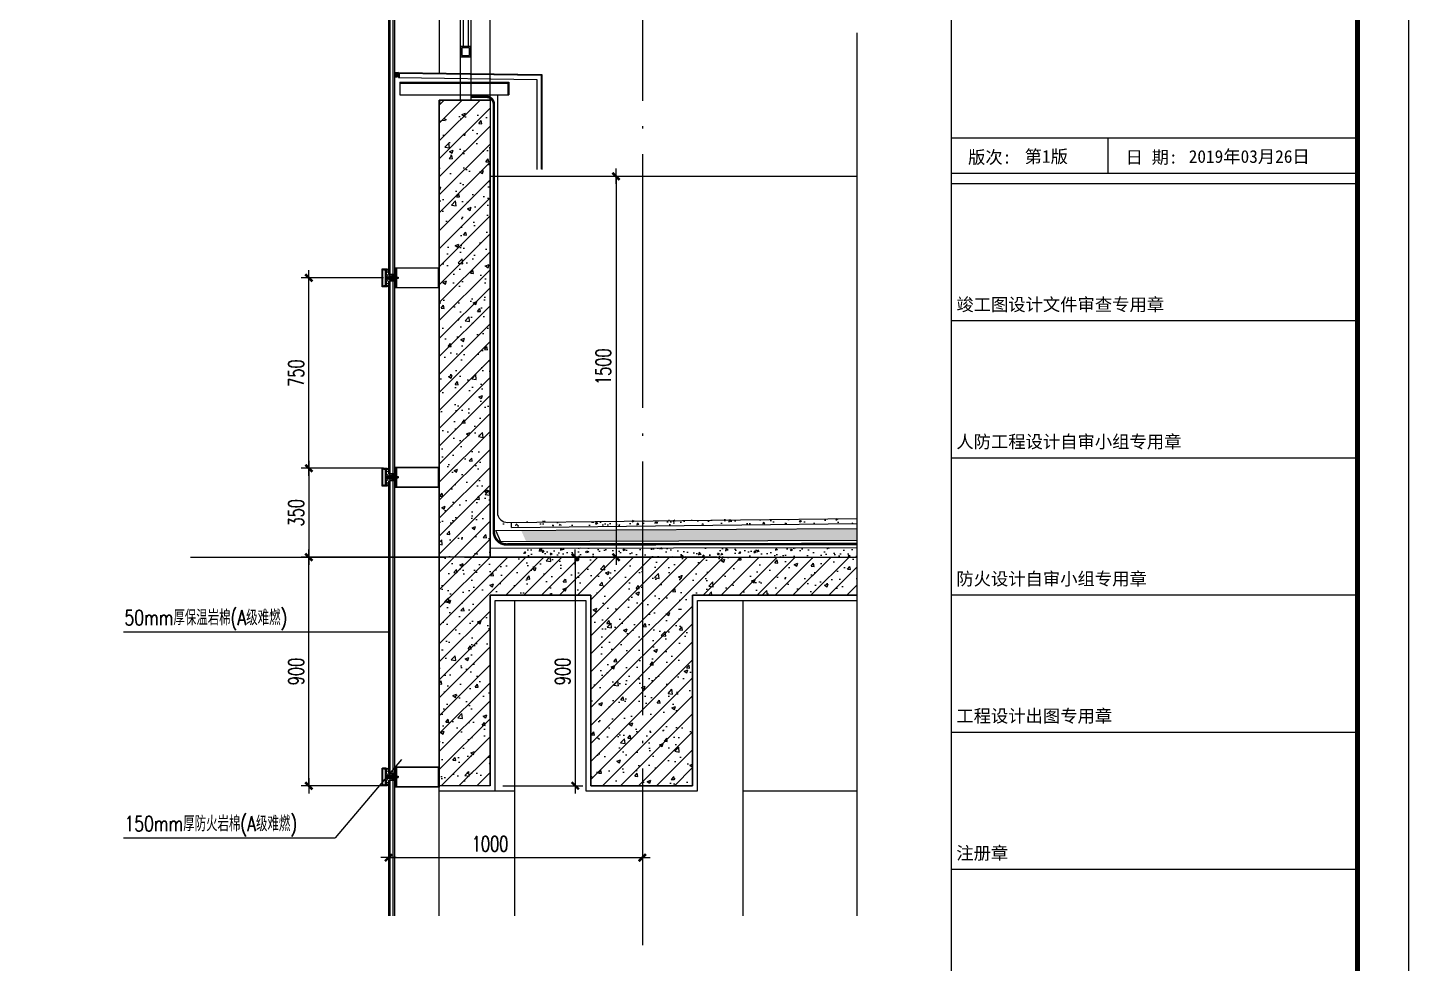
# Model space of a CAD drawing. Extents: x 1980812 to 2578970, y -669191 to 284498.
# Drawn here: x 2411747 to 2417186, y -402433 to -398749 of the extents above; entities that cross this region are included whole.
import ezdxf
from ezdxf.enums import TextEntityAlignment as Align

# ---------------------------------------------------------------- set-up
doc = ezdxf.new("R2010")
doc.units = 0
doc.header["$LTSCALE"] = 1000
doc.header["$MEASUREMENT"] = 0
for name, pattern in [('CENTER', [2, 1.25, -0.25, 0.25, -0.25]), ('DASH', [0.35, 0.25, -0.1]), ('DOTE', [2.42, 2, -0.2, 0.02, -0.2]), ('HIDDEN', [0.375, 0.25, -0.125]), ('HIDDEN2', [0.1875, 0.125, -0.0625])]:
    doc.linetypes.add(name, pattern=pattern)
for name, color, linetype in [('A-SECT-MBND-FINE', 252, 'Continuous'), ('A-SECT-MCUT', 1, 'Continuous'), ('A-SECT-MCUT-FINE', 137, 'Continuous'), ('ALUM-02', 4, 'Continuous'), ('BH', 191, 'Continuous'), ('DIM_SYMB', 3, 'Continuous'), ('dote', 1, 'DOTE'), ('FILL', 251, 'Continuous'), ('SF', 1, 'Continuous'), ('STEEL', 3, 'Continuous'), ('SXJF', 8, 'Continuous'), ('TEXT', 7, 'Continuous'), ('TK', 1, 'Continuous'), ('WALL', 4, 'Continuous'), ('WINDOW', 2, 'Continuous'), ('保温板', 20, 'Continuous'), ('可见看线', 63, 'Continuous'), ('柱墙填充', 181, 'Continuous'), ('栏杆', 143, 'Continuous'), ('详细标注', 231, 'Continuous'), ('防水卷材', 6, 'DASH'), ('面层', 31, 'Continuous')]:
    doc.layers.add(name, color=color, linetype=linetype)
doc.styles.add('DIM_FONT', font='SIMPLEX', dxfattribs={"width": 0.7, "bigfont": 'GBCBIG'})
doc.styles.add('FSJ-SHX', font='txtw.shx', dxfattribs={"width": 0.75, "bigfont": 'hztxtw.shx'})
doc.styles.add('ROMANS', font='simplex_.ttf', dxfattribs={"width": 0.8, "height": 500})
doc.styles.add('SONGTI', font='NSimSun.ttf', dxfattribs={"width": 1.1})
doc.dimstyles.new('DIMN20', dxfattribs={"dimscale": 0.2, "dimtxt": 300, "dimasz": 1, "dimexe": 150, "dimexo": 0, "dimgap": 100, "dimtad": 1, "dimdec": 0, "dimzin": 0, "dimdsep": 46, "dimtxsty": 'DIM_FONT', "dimblk1": '_DIMX', "dimblk2": '_DIMX', "dimsah": 1, "dimcen": 0.09, "dimclrd": 256, "dimclre": 256, "dimclrt": 7, "dimadec": 0, "dimazin": 0, "dimtfac": 1, "dimtdec": 0, "dimtix": 1, "dimtmove": 2, "dimatfit": 3, "dimldrblk": '_DIMX', "dimfxl": 150, "dimtolj": 1, "dimtzin": 0, "dimarcsym": 0})
pattern_1 = [(130, (5206752.23, -1100839.566), (-71.7260183, -6.2752135), [7.5, -82.5]), (185, (5206752.23, -1100839.566), (13.8751334, 75.2192134), [6, -66]), (79.5486, (5206746.254, -1100840.09), (-57.8509382, 68.9439542), [6.374019, -70.1142112]), (133.8158, (5206752.23, -1100819.57), (-106.7241049, -16.5519014), [11.25, -123.75]), (83.3644, (5206743.34, -1100820.95), (-93.4662706, 97.411787), [9.561029, -105.1713]), (188.8158, (5206752.23, -1100819.57), (-93.4661945, 97.41186), [9, -99]), (159, (5206742.23, -1100824.566), (-59.6907052, -40.2618891), [7.5, -82.5]), (214, (5206742.23, -1100824.566), (-24.3315332, 72.5150045), [6, -66]), (108.5486, (5206737.256, -1100827.92), (-84.0222629, 32.2530497), [6.374019, -70.1142112]), (142.5, (5206752.23, -1100839.566), (-1.21598553, 33.28938538), [0, -65.2, 0, -67, 0, -66.25]), (172.5, (5206752.23, -1100839.566), (-26.30695374, 39.4411712), [0, -38.2, 0, -63.7, 0, -25.25]), (212.5, (5206774.53, -1100839.566), (-53.38224362, -2.25548717), [0, -25, 0, -78, 0, -103.5]), (222.5, (5206784.53, -1100839.566), (-58.3186169, 10.0104982), [0, -32.5, 0, -51.8, 0, -73.5])]

# ---------------------------------------------------------------- blocks, each defined once
blk = doc.blocks.new('_DIMX')
blk.add_line((-150, 0), (150, 0))
at = {"const_width": 50}
blk.add_lwpolyline([(-70, -70), (70, 70)], dxfattribs=at)
blk = doc.blocks.new('*D2304')
at = {"layer": 'Defpoints', "color": 0, "transparency": 16777216}
for p in [(2413468.8, -400833.8, 0), (2413618.8, -401733.8, 0), (2413904.7, -401733.8, 0)]:
    blk.add_point(p, dxfattribs=at)
at = {"layer": '详细标注', "lineweight": -2, "transparency": 16777216}
for p, q in [((2413468.8, -400833.8, 0), (2413934.7, -400833.8, 0)), ((2413904.7, -400834, 0), (2413904.7, -401733.6, 0)), ((2413618.8, -401733.8, 0), (2413934.7, -401733.8, 0))]:
    blk.add_line(p, q, dxfattribs=at)
at = {"layer": '详细标注', "lineweight": -2, "transparency": 16777216, "xscale": 0.2, "yscale": 0.2, "zscale": 0.2}
for p, rotation in [((2413904.7, -400833.8, 0), 90), ((2413904.7, -401733.8, 0), 270)]:
    blk.add_blockref('_DIMX', p, dxfattribs=dict(at, rotation=rotation))
at = {"layer": '详细标注', "color": 7, "transparency": 16777216, "insert": (2413854.7, -401283.8, 0), "char_height": 60, "attachment_point": 5, "rotation": 90, "style": 'DIM_FONT'}
blk.add_mtext('\\A1;900', dxfattribs=at)
blk = doc.blocks.new('*D2663')
at = {"layer": 'Defpoints', "color": 0, "transparency": 16777216}
for p in [(2413568.9, -399333.8, 0), (2413568.9, -400833.8, 0), (2414065.1, -400833.8, 0)]:
    blk.add_point(p, dxfattribs=at)
at = {"layer": '详细标注', "lineweight": -2, "transparency": 16777216}
for p, q in [((2413568.9, -399333.8, 0), (2414095.1, -399333.8, 0)), ((2414065.1, -399334, 0), (2414065.1, -400833.6, 0)), ((2413568.9, -400833.8, 0), (2414095.1, -400833.8, 0))]:
    blk.add_line(p, q, dxfattribs=at)
at = {"layer": '详细标注', "lineweight": -2, "transparency": 16777216, "xscale": 0.2, "yscale": 0.2, "zscale": 0.2}
for p, rotation in [((2414065.1, -399333.8, 0), 90), ((2414065.1, -400833.8, 0), 270)]:
    blk.add_blockref('_DIMX', p, dxfattribs=dict(at, rotation=rotation))
at = {"layer": '详细标注', "color": 7, "transparency": 16777216, "insert": (2414015.1, -400083.8, 0), "char_height": 60, "attachment_point": 5, "rotation": 90, "style": 'DIM_FONT'}
blk.add_mtext('\\A1;1500', dxfattribs=at)
blk = doc.blocks.new('*D2602')
at = {"layer": 'Defpoints', "color": 0, "transparency": 16777216}
for p in [(2413168.9, -401867.8, 0), (2414168.9, -401867.8, 0), (2414168.9, -402016.8)]:
    blk.add_point(p, dxfattribs=at)
at = {"layer": '详细标注', "lineweight": -2, "transparency": 16777216}
for p, q in [((2413168.9, -401867.8), (2413168.9, -402046.8)), ((2414168.9, -401867.8), (2414168.9, -402046.8)), ((2413169.1, -402016.8), (2414168.7, -402016.8))]:
    blk.add_line(p, q, dxfattribs=at)
at = {"layer": '详细标注', "lineweight": -2, "transparency": 16777216, "xscale": 0.2, "yscale": 0.2, "zscale": 0.2, "rotation": 179.9998582215618}
blk.add_blockref('_DIMX', (2413168.9, -402016.8), dxfattribs=at)
at = {"layer": '详细标注', "lineweight": -2, "transparency": 16777216, "xscale": 0.2, "yscale": 0.2, "zscale": 0.2}
blk.add_blockref('_DIMX', (2414168.9, -402016.8), dxfattribs=at)
at = {"layer": '详细标注', "color": 7, "transparency": 16777216, "insert": (2413568.9, -401962.5), "char_height": 60, "attachment_point": 5, "rotation": 359.9999, "style": 'DIM_FONT'}
blk.add_mtext('\\A1;1000', dxfattribs=at)
blk = doc.blocks.new('M5x45_Pan')
at = {"color": 8, "linetype": 'HIDDEN'}
for p, q in [((0, 1.9), (45, 1.9)), ((44.4, -2.5), (44.4, 2.5)), ((0, -1.9), (45, -1.9))]:
    blk.add_line(p, q, dxfattribs=at)
at = {"color": 0, "linetype": 'ByBlock'}
blk.add_lwpolyline([(-1.4, -4.8), (0, -4.8), (0, 4.7), (-1.4, 4.7, 0.228537), (-2.2, 4.4, 0.349288), (-2.2, -4.4, 0.228537)], format="xyb", close=True, dxfattribs=at)
at = {"color": 8, "linetype": 'HIDDEN2'}
blk.add_lwpolyline([(-3.7, 0.7), (-1.8, 0.7), (-1.8, -0.8), (-3.7, -0.8)], dxfattribs=at)
at = {"color": 8, "linetype": 'ByBlock'}
blk.add_lwpolyline([(0, 2.5), (44.4, 2.5), (45, 1.9), (45, -1.9), (44.4, -2.5), (0, -2.5)], dxfattribs=at)
at = {"layer": 'TEXT', "color": 8, "linetype": 'CENTER'}
blk.add_line((48, 0), (-6.7, 0), dxfattribs=at)
at = {"layer": 'Defpoints', "color": 8, "style": 'ROMANS', "width": 0.8}
blk.add_text('M5x45', height=1, rotation=90, dxfattribs=at).set_placement((-1, 0), align=Align.MIDDLE)
blk = doc.blocks.new('*D2603')
at = {"layer": 'Defpoints', "color": 0, "transparency": 16777216}
for p in [(2412855.3, -400833.8), (2414463.2, -400833.8, 0), (2413148.9, -401733.8)]:
    blk.add_point(p, dxfattribs=at)
at = {"layer": '详细标注', "lineweight": -2, "transparency": 16777216}
for p, q in [((2414463.2, -400833.8), (2412825.3, -400833.8)), ((2412855.3, -401733.6), (2412855.3, -400834)), ((2413148.9, -401733.8), (2412825.3, -401733.8))]:
    blk.add_line(p, q, dxfattribs=at)
at = {"layer": '详细标注', "lineweight": -2, "transparency": 16777216, "xscale": 0.2, "yscale": 0.2, "zscale": 0.2}
for p, rotation in [((2412855.3, -400833.8), 90), ((2412855.3, -401733.8), 270)]:
    blk.add_blockref('_DIMX', p, dxfattribs=dict(at, rotation=rotation))
at = {"layer": '详细标注', "color": 7, "transparency": 16777216, "insert": (2412805.3, -401283.8), "char_height": 60, "attachment_point": 5, "rotation": 90, "style": 'DIM_FONT'}
blk.add_mtext('\\A1;900', dxfattribs=at)
blk = doc.blocks.new('*D2604')
at = {"layer": 'Defpoints', "color": 0, "transparency": 16777216}
for p in [(2412855.3, -399733.8), (2413148.9, -399733.8, 0), (2413148.9, -400483.8)]:
    blk.add_point(p, dxfattribs=at)
at = {"layer": '详细标注', "lineweight": -2, "transparency": 16777216}
for p, q in [((2413148.9, -399733.8), (2412825.3, -399733.8)), ((2412855.3, -400483.6), (2412855.3, -399734)), ((2413148.9, -400483.8), (2412825.3, -400483.8))]:
    blk.add_line(p, q, dxfattribs=at)
at = {"layer": '详细标注', "lineweight": -2, "transparency": 16777216, "xscale": 0.2, "yscale": 0.2, "zscale": 0.2}
for p, rotation in [((2412855.3, -399733.8), 90), ((2412855.3, -400483.8), 270)]:
    blk.add_blockref('_DIMX', p, dxfattribs=dict(at, rotation=rotation))
at = {"layer": '详细标注', "color": 7, "transparency": 16777216, "insert": (2412805.3, -400108.8), "char_height": 60, "attachment_point": 5, "rotation": 90, "style": 'DIM_FONT'}
blk.add_mtext('\\A1;750', dxfattribs=at)
blk = doc.blocks.new('A$C7D172E5E')
at = {"layer": 'A-SECT-MCUT'}
for points in [[(0, -40), (0, -80), (-135.6, -80), (-172, -80), (-172, -47.8), (-188.7, -47.8), (-188.7, -46.9), (-185.2, -46), (-184.7, -46.6), (-172, -46.6), (-172, -40), (-172, -33.5), (-184.7, -33.5), (-185.2, -34), (-188.7, -33.1), (-188.7, -32.3), (-172, -32.3), (-172, 0), (-135.6, 0), (0, 0)], [(-189.3, -45.3), (-185.5, -45), (-184.6, -46.1), (-185.2, -46.6), (-185.7, -46), (-189.3, -46.9), (-189.3, -47.8), (-200.5, -47.8), (-200.5, -46.3), (-190.5, -46.3), (-190.5, -33.8), (-200.5, -33.8), (-200.5, -32.3), (-189.3, -32.3), (-189.3, -33.1), (-185.7, -34), (-185.2, -33.5), (-184.6, -33.9), (-185.5, -35), (-189.3, -34.7)], [(-169, -77.5), (-3, -77.5), (-3, -40), (-3, -2.5), (-169, -2.5)]]:
    blk.add_lwpolyline(points, close=True, dxfattribs=at)
for points in [[(-205.5, -75), (-225, -75), (-225, -5), (-205.5, -5, -0.414214), (-205, -5.5), (-205, -5.8, -0.351524), (-205.4, -6.3), (-209.2, -7.1, -0.256425), (-209.7, -7), (-210.4, -6.3, 0.198912), (-210.7, -6.2), (-216.5, -6.2, 0.414214), (-217, -6.7), (-217, -9.7, -0.414214), (-217.5, -10.2), (-218, -10.2, -0.414214), (-218.5, -9.7), (-218.5, -6.7, 0.414214), (-219, -6.2), (-223, -6.2, 0.414214), (-223.5, -6.7), (-223.5, -73.3, 0.414214), (-223, -73.8), (-219, -73.8, 0.414214), (-218.5, -73.3), (-218.5, -70.3, -0.414214), (-218, -69.8), (-217.5, -69.8, -0.414214), (-217, -70.3), (-217, -73.3, 0.414214), (-216.5, -73.8), (-210.7, -73.8, 0.198912), (-210.4, -73.7), (-209.7, -73, -0.256425), (-209.2, -72.9), (-205.4, -73.7, -0.351524), (-205, -74.2), (-205, -74.5, -0.414214)], [(-205, -29, -0.414214), (-205.5, -29.5), (-206.5, -29.5, 0.414214), (-207, -30), (-207, -50, 0.414214), (-206.5, -50.5), (-205.5, -50.5, -0.414214), (-205, -51), (-205, -52, -0.414214), (-205.5, -52.5), (-209.5, -52.5), (-209.5, -60.2, 0.414214), (-209, -60.7), (-205.5, -60.7, -0.414214), (-205, -61.2), (-205, -63.7, -0.414214), (-205.5, -64.2), (-206, -64.2, -0.414214), (-206.5, -63.7), (-206.5, -63.2, 0.414214), (-207, -62.7), (-209, -62.7, 0.414214), (-209.5, -63.2), (-209.5, -70.2, 0.414214), (-209, -70.7), (-207, -70.7, 0.414214), (-206.5, -70.2), (-206.5, -69.7, -0.414214), (-206, -69.2), (-205.5, -69.2, -0.414214), (-205, -69.7), (-205, -73, -0.479811), (-205.6, -73.5), (-209.3, -72.6, 0.256425), (-209.8, -72.8), (-210.4, -73.5, -0.198912), (-210.8, -73.6), (-213.7, -73.6, -0.10157), (-213.9, -73.6), (-216.4, -72.5, -0.300021), (-216.7, -72), (-216.7, -71.2, -0.414214), (-216.2, -70.7), (-212.5, -70.7, 0.414214), (-212, -70.2), (-212, -63.5), (-212, -16.5), (-212, -9.8, 0.414214), (-212.5, -9.3), (-216.2, -9.3, -0.414214), (-216.7, -8.8), (-216.7, -8, -0.300021), (-216.4, -7.5), (-213.9, -6.4, -0.10157), (-213.7, -6.4), (-210.8, -6.4, -0.198912), (-210.4, -6.5), (-209.8, -7.2, 0.256425), (-209.3, -7.4), (-205.6, -6.5, -0.479811), (-205, -7), (-205, -10.3, -0.414214), (-205.5, -10.8), (-206, -10.8, -0.414214), (-206.5, -10.3), (-206.5, -9.8, 0.414214), (-207, -9.3), (-209, -9.3, 0.414214), (-209.5, -9.8), (-209.5, -16.8, 0.414214), (-209, -17.3), (-207, -17.3, 0.414214), (-206.5, -16.8), (-206.5, -16.3, -0.414214), (-206, -15.8), (-205.5, -15.8, -0.414214), (-205, -16.3), (-205, -18.8, -0.414214), (-205.5, -19.3), (-209, -19.3, 0.414214), (-209.5, -19.8), (-209.5, -27.5), (-205.5, -27.5, -0.414214), (-205, -28)]]:
    blk.add_lwpolyline(points, format="xyb", close=True, dxfattribs=at)
at = {"layer": 'A-SECT-MCUT-FINE'}
for p, q in [((-181, -26.3, 0), (-195, -26.3, 0)), ((-181, -53.7, 0), (-195, -53.7, 0))]:
    blk.add_line(p, q, dxfattribs=at)
for centre in [(-182.2, -29.3, 0), (-182.2, -50.7, 0)]:
    blk.add_circle(centre, 2.98, dxfattribs=at)
for centre, start, end in [((-198.8, -28.8, 0), 320.5682, 27.9183), ((-198.8, -51.2, 0), 332.0817, 39.4318)]:
    blk.add_arc(centre, 5.39, start, end, dxfattribs=at)
at = {"layer": 'WINDOW'}
for p, q in [((-200, -25.3, 0), (-199, -26.3, 0)), ((-200, -54.7, 0), (-199, -53.7, 0)), ((-199, -26.3, 0), (-195, -26.3, 0)), ((-199, -53.7, 0), (-195, -53.7, 0)), ((-195, -26.3, 0), (-194, -25.3, 0)), ((-195, -53.7, 0), (-194, -54.7, 0)), ((-181, -26.3, 0), (-182, -25.3, 0)), ((-181, -53.7, 0), (-182, -54.7, 0)), ((-177, -26.3, 0), (-181, -26.3, 0)), ((-177, -53.7, 0), (-181, -53.7, 0)), ((-176, -25.3, 0), (-177, -26.3, 0)), ((-176, -54.7, 0), (-177, -53.7, 0))]:
    blk.add_line(p, q, dxfattribs=at)
at = {"layer": 'SF', "rotation": 0.0004018880973149244}
blk.add_blockref('M5x45_Pan', (-207, -40, 0), dxfattribs=at)
blk = doc.blocks.new('15mm铝板胶缝')
at = {"layer": 'FILL'}
h = blk.add_hatch(dxfattribs=at)
h.set_pattern_fill('HEX', color=256, scale=7, style=0)
h.set_pattern_definition([(0, (-4e-14, -1.343), (0, 1.51554), [0.875, -1.75]), (120, (-4e-14, -1.343), (-1.3125, -0.75777), [0.875, -1.75]), (60, (0.875, -1.343), (-1.3125, 0.75777), [0.875, -1.75])])
edge = h.paths.add_edge_path()
edge.add_ellipse((7.5, 12.3), major_axis=(-7.5, 0), ratio=0.703876, start_angle=0, end_angle=360)
h = blk.add_hatch(dxfattribs=at)
h.set_pattern_fill('DOTS', color=256, scale=10, style=0)
edge = h.paths.add_edge_path()
edge.add_line((15, 0), (15, 11.2))
edge.add_ellipse((7.5, 12.3), major_axis=(-7.5, 0), ratio=0.703876, start_angle=0, end_angle=180, ccw=False)
edge.add_line((0, 10.2), (0, 0))
edge.add_arc((7.5, -13.1), 15.1, 60.1372, 119.8628, ccw=False)
at = {"layer": 'SXJF'}
blk.add_lwpolyline([(15, 12.3), (15, 0, 0.266667), (0, 0), (0, 12.3)], format="xyb", dxfattribs=at)
blk.add_ellipse((7.5, 12.3), major_axis=(-7.5, 0), ratio=0.703876, dxfattribs=at)
blk = doc.blocks.new('*D2605')
at = {"layer": 'Defpoints', "color": 0, "transparency": 16777216}
for p in [(2413043.9, -400483.8), (2412855.3, -400833.8), (2413043.9, -400833.8, 0)]:
    blk.add_point(p, dxfattribs=at)
at = {"layer": '详细标注', "linetype": 'ByBlock', "lineweight": -2, "transparency": 16777216}
for p, q in [((2413043.9, -400483.8), (2412825.3, -400483.8)), ((2413043.9, -400833.8), (2412825.3, -400833.8))]:
    blk.add_line(p, q, dxfattribs=at)
at = {"layer": '详细标注', "lineweight": -2, "transparency": 16777216}
blk.add_line((2412855.3, -400484), (2412855.3, -400833.6), dxfattribs=at)
at = {"layer": '详细标注', "lineweight": -2, "transparency": 16777216, "xscale": 0.2, "yscale": 0.2, "zscale": 0.2}
for p, rotation in [((2412855.3, -400483.8), 90), ((2412855.3, -400833.8), 270)]:
    blk.add_blockref('_DIMX', p, dxfattribs=dict(at, rotation=rotation))
at = {"layer": '详细标注', "color": 7, "transparency": 16777216, "insert": (2412805.3, -400658.8), "char_height": 60, "attachment_point": 5, "rotation": 90, "style": 'DIM_FONT'}
blk.add_mtext('\\A1;350', dxfattribs=at)

msp = doc.modelspace()

# ---------------------------------------------------------------- hatches: boundary and pattern name
at = {"layer": 'BH'}
h = msp.add_hatch(dxfattribs=at)
h.set_pattern_fill('惶妮土', color=256, scale=10, style=0)
h.set_pattern_definition(pattern_1)
h.paths.add_polyline_path([(2413568.9, -400692.4), (2413568.9, -400711.5), (2415013.8, -400700.9), (2415013.8, -400681.8)])
h = msp.add_hatch(dxfattribs=at)
h.set_pattern_fill('惶妮土', color=256, scale=10, style=0)
h.set_pattern_definition(pattern_1)
h.paths.add_polyline_path([(2413688.9, -400798.1), (2413688.9, -400833.9), (2415013.8, -400833.9), (2415013.8, -400796.3)])
at = {"layer": '保温板'}
h = msp.add_hatch(dxfattribs=at)
h.set_pattern_fill('HONEY', color=256, scale=8, style=0)
h.set_pattern_definition([(7e-15, (2191615.156, -863694.981), (19.05, 10.99852), [12.7, -25.4]), (120, (2191615.156, -863694.981), (-19.04999772, 10.99852394), [12.7, -25.4]), (60, (2191615.156, -863694.981), (2.28e-06, 21.99704394), [-25.4, 12.7])])
h.paths.add_polyline_path([(2414194.5, -400725.3), (2413691.4, -400728.2), (2413711, -400771.5), (2415013.8, -400768.5), (2415013.8, -400721.5)])
at = {"layer": '柱墙填充'}
h = msp.add_hatch(dxfattribs=at)
h.set_pattern_fill('钢筋混凝土', color=256, scale=20)
h.set_pattern_definition([(45, (2388060.91, -516639.03), (-35.35534, 35.35534), []), (50, (2388060.91, -516639.03), (143.45204, -12.55043), [15, -165]), (355, (2388060.91, -516639.03), (-27.75027, 150.43843), [12, -132]), (100.4514, (2388072.86, -516640.08), (115.70188, 137.88791), [12.74804, -140.22842]), (46.1842, (2388060.91, -516599.03), (213.4482, -33.1038), [22.5, -247.5]), (96.6356, (2388078.7, -516601.79), (186.93254, 194.82357), [19.12206, -210.3426]), (351.1842, (2388060.9, -516599.03), (186.9324, 194.8237), [18, -198]), (21, (2388080.91, -516609.03), (119.38141, -80.52378), [15, -165]), (326, (2388080.91, -516609.03), (48.66307, 145.03), [12, -132]), (71.4514, (2388090.86, -516615.74), (168.04453, 64.5061), [12.74804, -140.22842]), (37.5, (2388060.91, -516639.03), (2.43197, 66.57877), [0, -130.4, 0, -134, 0, -132.5]), (7.5, (2388060.91, -516639.03), (52.613907, 78.882342), [0, -76.4, 0, -127.4, 0, -50.5]), (327.5, (2388016.31, -516639.03), (106.764487, -4.510974), [0, -50, 0, -156, 0, -207]), (317.5, (2387996.31, -516639.03), (116.637234, 20.021), [0, -65, 0, -103.6, 0, -147])])
h.paths.add_polyline_path([(2413368.9, -399033.8), (2413568.9, -399033.8), (2413568.9, -400833.8), (2415013.8, -400833.8), (2415013.8, -400983.8), (2414366.4, -400983.8), (2414366.4, -401733.8), (2413966.4, -401733.8), (2413966.4, -400983.8), (2413568.9, -400983.8), (2413568.9, -401733.8), (2413368.9, -401733.8)])

# ---------------------------------------------------------------- linework, layer by layer
at = {"layer": 'A-SECT-MBND-FINE'}
for p, q in [((2414490.4, -400983.8, 0), (2414890.4, -400983.8, 0)), ((2413966.4, -401733.8, 0), (2414366.4, -401733.8, 0))]:
    msp.add_line(p, q, dxfattribs=at)
at = {"layer": 'A-SECT-MCUT', "elevation": 0}
for points in [[(2413163.4, -399768.8), (2413143.9, -399768.8), (2413143.9, -399698.8), (2413163.4, -399698.8, -0.414214), (2413163.9, -399699.3), (2413163.9, -399699.6, -0.351524), (2413163.5, -399700.1), (2413159.7, -399700.9, -0.256425), (2413159.2, -399700.8), (2413158.6, -399700.1, 0.198912), (2413158.2, -399700), (2413152.4, -399700, 0.414214), (2413151.9, -399700.5), (2413151.9, -399703.5, -0.414214), (2413151.4, -399704), (2413150.9, -399704, -0.414214), (2413150.4, -399703.5), (2413150.4, -399700.5, 0.414214), (2413149.9, -399700), (2413145.9, -399700, 0.414214), (2413145.4, -399700.5), (2413145.4, -399767.1, 0.414214), (2413145.9, -399767.6), (2413149.9, -399767.6, 0.414214), (2413150.4, -399767.1), (2413150.4, -399764.1, -0.414214), (2413150.9, -399763.6), (2413151.4, -399763.6, -0.414214), (2413151.9, -399764.1), (2413151.9, -399767.1, 0.414214), (2413152.4, -399767.6), (2413158.2, -399767.6, 0.198912), (2413158.6, -399767.4), (2413159.2, -399766.8, -0.256425), (2413159.7, -399766.6), (2413163.5, -399767.5, -0.351524), (2413163.9, -399768), (2413163.9, -399768.3, -0.414214)], [(2413163.9, -399722.8, -0.414214), (2413163.4, -399723.3), (2413162.4, -399723.3, 0.414214), (2413161.9, -399723.8), (2413161.9, -399743.8, 0.414214), (2413162.4, -399744.3), (2413163.4, -399744.3, -0.414214), (2413163.9, -399744.8), (2413163.9, -399745.8, -0.414214), (2413163.4, -399746.3), (2413159.4, -399746.3), (2413159.4, -399754, 0.414214), (2413159.9, -399754.5), (2413163.4, -399754.5, -0.414214), (2413163.9, -399755), (2413163.9, -399757.5, -0.414214), (2413163.4, -399758), (2413162.9, -399758, -0.414214), (2413162.4, -399757.5), (2413162.4, -399757, 0.414214), (2413161.9, -399756.5), (2413159.9, -399756.5, 0.414214), (2413159.4, -399757), (2413159.4, -399764, 0.414214), (2413159.9, -399764.5), (2413161.9, -399764.5, 0.414214), (2413162.4, -399764), (2413162.4, -399763.5, -0.414214), (2413162.9, -399763), (2413163.4, -399763, -0.414214), (2413163.9, -399763.5), (2413163.9, -399766.7, -0.479811), (2413163.3, -399767.2), (2413159.6, -399766.4, 0.256425), (2413159.1, -399766.5), (2413158.5, -399767.2, -0.198912), (2413158.1, -399767.4), (2413155.2, -399767.4, -0.10157), (2413155, -399767.3), (2413152.5, -399766.3, -0.300021), (2413152.2, -399765.8), (2413152.2, -399765, -0.414214), (2413152.7, -399764.5), (2413156.4, -399764.5, 0.414214), (2413156.9, -399764), (2413156.9, -399757.3), (2413156.9, -399710.3), (2413156.9, -399703.5, 0.414214), (2413156.4, -399703), (2413152.7, -399703, -0.414214), (2413152.2, -399702.5), (2413152.2, -399701.7, -0.300021), (2413152.5, -399701.3), (2413155, -399700.2, -0.10157), (2413155.2, -399700.2), (2413158.1, -399700.2, -0.198912), (2413158.5, -399700.3), (2413159.1, -399701, 0.256425), (2413159.6, -399701.1), (2413163.3, -399700.3, -0.479811), (2413163.9, -399700.8), (2413163.9, -399704, -0.414214), (2413163.4, -399704.5), (2413162.9, -399704.5, -0.414214), (2413162.4, -399704), (2413162.4, -399703.5, 0.414214), (2413161.9, -399703), (2413159.9, -399703, 0.414214), (2413159.4, -399703.5), (2413159.4, -399710.5, 0.414214), (2413159.9, -399711), (2413161.9, -399711, 0.414214), (2413162.4, -399710.5), (2413162.4, -399710, -0.414214), (2413162.9, -399709.5), (2413163.4, -399709.5, -0.414214), (2413163.9, -399710), (2413163.9, -399712.5, -0.414214), (2413163.4, -399713), (2413159.9, -399713, 0.414214), (2413159.4, -399713.5), (2413159.4, -399721.3), (2413163.4, -399721.3, -0.414214), (2413163.9, -399721.8)]]:
    msp.add_lwpolyline(points, format="xyb", close=True, dxfattribs=at)
for points in [[(2413179.6, -399739.1), (2413183.5, -399738.8), (2413184.3, -399739.9), (2413183.7, -399740.3), (2413183.2, -399739.8), (2413179.6, -399740.7), (2413179.6, -399741.5), (2413168.4, -399741.5), (2413168.4, -399740), (2413178.4, -399740), (2413178.4, -399727.5), (2413168.4, -399727.5), (2413168.4, -399726), (2413179.6, -399726), (2413179.6, -399726.9), (2413183.2, -399727.7), (2413183.7, -399727.2), (2413184.3, -399727.7), (2413183.5, -399728.8), (2413179.6, -399728.4)], [(2413368.9, -399733.8), (2413368.9, -399773.8), (2413233.3, -399773.8), (2413196.9, -399773.8), (2413196.9, -399741.5), (2413180.2, -399741.5), (2413180.2, -399740.6), (2413183.7, -399739.8), (2413184.2, -399740.3), (2413196.9, -399740.3), (2413196.9, -399733.8), (2413196.9, -399727.2), (2413184.2, -399727.2), (2413183.7, -399727.7), (2413180.2, -399726.9), (2413180.2, -399726), (2413196.9, -399726), (2413196.9, -399693.8), (2413233.3, -399693.8), (2413368.9, -399693.8)], [(2413199.9, -399771.3), (2413365.9, -399771.3), (2413365.9, -399733.8), (2413365.9, -399696.3), (2413199.9, -399696.3)]]:
    msp.add_lwpolyline(points, close=True, dxfattribs=at)
at = {"layer": 'A-SECT-MCUT-FINE'}
for p, q in [((2413368.9, -394663.8, 0), (2413368.9, -398927, 0)), ((2413568.9, -399033.8, 0), (2413568.9, -396933.8, 0)), ((2413187.9, -399720.1, 0), (2413173.9, -399720.1, 0)), ((2413187.9, -399747.5, 0), (2413173.9, -399747.5, 0)), ((2413368.9, -402246.3, 0), (2413368.9, -401733.8, 0))]:
    msp.add_line(p, q, dxfattribs=at)
for centre in [(2413186.7, -399723, 0), (2413186.7, -399744.5, 0)]:
    msp.add_circle(centre, 2.98, dxfattribs=at)
for centre, start, end in [((2413170.1, -399722.6, 0), 320.5682, 27.9183), ((2413170.1, -399744.9, 0), 332.0817, 39.4318)]:
    msp.add_arc(centre, 5.39, start, end, dxfattribs=at)
at = {"layer": 'ALUM-02'}
msp.add_line((2413568.9, -399033.8, 0), (2413368.9, -399033.8, 0), dxfattribs=at)
at = {"layer": 'DIM_SYMB'}
for p, q in [((2415013.8, -398768.8, 0), (2415013.8, -402246.3, 0)), ((2412125.1, -401127.8, 0), (2413168.9, -401127.8, 0)), ((2413219.6, -401630.2, 0), (2412958.7, -401939, 0)), ((2412125.1, -401939, 0), (2412958.7, -401939, 0))]:
    msp.add_line(p, q, dxfattribs=at)
at = {"layer": 'dote', "linetype": 'DOTE', "ltscale": 0.5}
for p, q in [((2414168.9, -394406.3, 0), (2414168.9, -402361.3)), ((2412389.4, -400833.8, 0), (2415013.8, -400833.8, 0))]:
    msp.add_line(p, q, dxfattribs=at)
at = {"layer": 'STEEL'}
msp.add_line((2413207.9, -398924.8, 0), (2413207.9, -398944.8, 0), dxfattribs=at)
at = {"layer": 'STEEL', "color": 0}
msp.add_line((2413213.9, -399012.8, 0), (2413643.3, -399012.8, 0), dxfattribs=at)
at = {"layer": 'STEEL', "elevation": 0}
for points in [[(2413207.9, -398924.8), (2413773.3, -398932.8), (2413773.3, -399307.8)], [(2413207.9, -398944.8), (2413753.3, -398952.8), (2413753.3, -399307.8)], [(2413210.4, -398927.3), (2413770.8, -398935.3), (2413770.8, -399305.3)], [(2413210.4, -398927.3), (2413210.4, -398944.8)]]:
    msp.add_lwpolyline(points, dxfattribs=at)
at = {"layer": 'STEEL', "color": 0, "elevation": 0}
for points in [[(2413213.9, -398962.8), (2413643.3, -398962.8), (2413643.3, -399012.8)], [(2413213.9, -398962.8), (2413213.9, -399012.8)], [(2413213.9, -398967.8), (2413638.3, -398967.8), (2413638.3, -399012.8)]]:
    msp.add_lwpolyline(points, dxfattribs=at)
at = {"layer": 'TK'}
for p, q in [((2415386, -405722.2), (2415386, -394242.2)), ((2415386, -405722.2), (2415386, -394242.2)), ((2416986, -405722.2), (2416986, -394242.2)), ((2415386, -399182.2), (2416986, -399182.2)), ((2416003.5, -399322.2), (2416003.5, -399182.2)), ((2415386, -399322.2), (2416986, -399322.2)), ((2415386, -399362.2), (2416986, -399362.2)), ((2415386, -399902.2), (2416986, -399902.2)), ((2415386, -400442.2), (2416986, -400442.2)), ((2415386, -400982.2), (2416986, -400982.2)), ((2415386, -401522.2), (2416986, -401522.2)), ((2415386, -402062.2), (2416986, -402062.2))]:
    msp.add_line(p, q, dxfattribs=at)
msp.add_lwpolyline([(2400366, -394042.2), (2417186, -394042.2), (2417186, -405922.2), (2400366, -405922.2)], close=True, dxfattribs=at)
at = {"layer": 'TK', "const_width": 20}
msp.add_lwpolyline([(2416986, -405722.2), (2416986, -394242.2), (2400866, -394242.2), (2400866, -405722.2)], close=True, dxfattribs=at)
at = {"layer": 'WALL'}
for p, q in [((2413568.9, -398900.2, 0), (2413568.9, -398900.2, 0)), ((2413368.9, -399033.8, 0), (2413368.9, -401733.8, 0)), ((2413368.9, -399033.8, 0), (2413568.9, -399033.8, 0)), ((2413568.9, -399033.8, 0), (2413568.9, -400833.8, 0)), ((2413568.9, -400833.8, 0), (2413568.9, -399222.1, 0)), ((2413568.9, -400833.8, 0), (2415013.8, -400833.8, 0)), ((2413568.9, -401733.8, 0), (2413568.9, -400983.8, 0)), ((2413568.9, -401733.8, 0), (2413568.9, -400983.8, 0)), ((2413568.9, -400983.8, 0), (2413966.4, -400983.8, 0)), ((2413966.4, -400983.8, 0), (2413966.4, -401733.8, 0)), ((2414366.4, -401733.8, 0), (2414366.4, -400983.8, 0)), ((2414366.4, -400983.8, 0), (2414490.4, -400983.8, 0)), ((2414890.4, -400983.8, 0), (2415013.8, -400983.8, 0)), ((2413568.9, -401733.8, 0), (2413368.9, -401733.8, 0)), ((2413966.4, -401733.8, 0), (2414366.4, -401733.8, 0))]:
    msp.add_line(p, q, dxfattribs=at)
at = {"layer": 'WALL', "elevation": 0}
msp.add_lwpolyline([(2413368.9, -399033.8), (2413568.9, -399033.8), (2413568.9, -400833.8), (2415013.8, -400833.8), (2415013.8, -400983.8), (2414366.4, -400983.8), (2414366.4, -401733.8), (2413966.4, -401733.8), (2413966.4, -400983.8), (2413568.9, -400983.8), (2413568.9, -401733.8), (2413368.9, -401733.8)], close=True, dxfattribs=at)
for points in [[(2413966.4, -400983.8), (2413966.4, -401733.8), (2414366.4, -401733.8), (2414366.4, -400983.8)], [(2414490.4, -400983.8), (2414490.4, -400983.8), (2414890.4, -400983.8), (2414890.4, -400983.8)]]:
    msp.add_lwpolyline(points, dxfattribs=at)
at = {"layer": 'WINDOW'}
for p, q in [((2413168.9, -394638.5, 0), (2413168.9, -399719.1, 0)), ((2413174.9, -399719.1, 0), (2413174.9, -394637.5, 0)), ((2413186.9, -399719.1, 0), (2413186.9, -394638.5, 0)), ((2413192.9, -394631.5, 0), (2413192.9, -399719.1, 0)), ((2413168.9, -399719.1, 0), (2413169.9, -399720.1, 0)), ((2413169.9, -399720.1, 0), (2413173.9, -399720.1, 0)), ((2413173.9, -399720.1, 0), (2413174.9, -399719.1, 0)), ((2413187.9, -399720.1, 0), (2413186.9, -399719.1, 0)), ((2413191.9, -399720.1, 0), (2413187.9, -399720.1, 0)), ((2413192.9, -399719.1, 0), (2413191.9, -399720.1, 0)), ((2413168.9, -399748.5, 0), (2413169.9, -399747.5, 0)), ((2413168.9, -399748.5, 0), (2413168.9, -400504.1, 0)), ((2413169.9, -399747.5, 0), (2413173.9, -399747.5, 0)), ((2413173.9, -399747.5, 0), (2413174.9, -399748.5, 0)), ((2413174.9, -400504.1, 0), (2413174.9, -399747.5, 0)), ((2413187.9, -399747.5, 0), (2413186.9, -399748.5, 0)), ((2413186.9, -400504.1, 0), (2413186.9, -399748.5, 0)), ((2413191.9, -399747.5, 0), (2413187.9, -399747.5, 0)), ((2413192.9, -399748.5, 0), (2413191.9, -399747.5, 0)), ((2413192.9, -399741.5, 0), (2413192.9, -400504.1, 0)), ((2413168.9, -400533.5, 0), (2413168.9, -401684.1, 0)), ((2413174.9, -401684.1, 0), (2413174.9, -400532.5, 0)), ((2413186.9, -401684.1, 0), (2413186.9, -400533.5, 0)), ((2413192.9, -400533.5, 0), (2413192.9, -401684.1, 0)), ((2413168.9, -401713.5, 0), (2413168.9, -402246.3, 0)), ((2413174.9, -402246.3, 0), (2413174.9, -401712.5, 0)), ((2413186.9, -402246.3, 0), (2413186.9, -401713.5, 0)), ((2413192.9, -401713.5, 0), (2413192.9, -402246.3, 0))]:
    msp.add_line(p, q, dxfattribs=at)
at = {"layer": '保温板'}
msp.add_line((2413568.9, -399333.8, 0), (2415013.8, -399333.8, 0), dxfattribs=at)
at = {"layer": '保温板', "elevation": 0}
msp.add_lwpolyline([(2415013.8, -400768.5), (2413611.8, -400773.4), (2413611.8, -400773.4), (2413591.4, -400728.2), (2415013.8, -400720.5)], dxfattribs=at)
at = {"layer": '可见看线'}
for p, q in [((2413666.4, -402246.3, 0), (2413666.4, -401003.8, 0)), ((2414566.4, -402246.3, 0), (2414566.4, -401003.8, 0)), ((2413588.9, -401753.8, 0), (2413666.4, -401753.8, 0)), ((2414566.4, -401753.8, 0), (2415013.8, -401753.8, 0))]:
    msp.add_line(p, q, dxfattribs=at)
at = {"layer": '栏杆', "color": 2}
for p, q in [((2413462.6, -397873.8, 0), (2413462.6, -398823.2, 0)), ((2413482.6, -397873.8, 0), (2413482.6, -398823.2, 0))]:
    msp.add_line(p, q, dxfattribs=at)
at = {"layer": '栏杆', "elevation": 0}
msp.add_lwpolyline([(2413452.6, -399033.8), (2413452.6, -397833.8), (2413492.6, -397833.8), (2413492.6, -399033.8)], dxfattribs=at)
at = {"layer": '栏杆', "color": 2, "elevation": 0}
for points in [[(2413452.6, -398863.2), (2413492.6, -398863.2), (2413492.6, -398823.2), (2413452.6, -398823.2)], [(2413457.6, -398858.2), (2413487.6, -398858.2), (2413487.6, -398828.2), (2413457.6, -398828.2)]]:
    msp.add_lwpolyline(points, close=True, dxfattribs=at)
at = {"layer": '防水卷材', "const_width": 10, "elevation": 0}
msp.add_lwpolyline([(2413492.6, -399020.9), (2413553.9, -399020.9, -0.414214), (2413583.9, -399050.9), (2413583.9, -399262.2), (2413583.9, -399308.9), (2413583.9, -400733.2, 0.453838), (2413639.4, -400783.2), (2415013.8, -400782)], format="xyb", dxfattribs=at)
at = {"layer": '面层'}
for p, q in [((2413597.9, -399012.8, 0), (2413597.9, -400657.1, 0)), ((2413638.6, -400697.1, 0), (2415013.8, -400681.8, 0)), ((2413652.8, -400716.2, 0), (2413652.8, -400697.1, 0)), ((2413652.8, -400716.2, 0), (2415013.8, -400700.9, 0))]:
    msp.add_line(p, q, dxfattribs=at)
at = {"layer": '面层', "elevation": 0}
for points in [[(2415013.8, -400796.3), (2413568.9, -400799.3)], [(2413368.9, -401753.8), (2413588.9, -401753.8), (2413588.9, -401003.8), (2413946.4, -401003.8), (2413946.4, -401753.8), (2414386.4, -401753.8), (2414386.4, -401003.8), (2415013.8, -401003.8)]]:
    msp.add_lwpolyline(points, dxfattribs=at)
at = {"layer": '面层'}
msp.add_arc((2413637.9, -400657.1, 0), 40, 180, 270.9234, dxfattribs=at)

# ---------------------------------------------------------------- block references
at = {"layer": 'SF', "rotation": 0.0004018880973149}
msp.add_blockref('M5x45_Pan', (2413161.9, -399733.8, 0), dxfattribs=at)
at = {"layer": 'STEEL', "extrusion": (2.23417e-36, 3.7227e-25, -1), "zscale": -1, "rotation": 180}
msp.add_blockref('15mm铝板胶缝', (-2413192.9, -398924.8, 0), dxfattribs=at)
at = {"layer": 'WALL'}
for p in [(2413368.9, -400478.8, 0), (2413368.9, -401658.8, 0)]:
    msp.add_blockref('A$C7D172E5E', p, dxfattribs=at)

# ---------------------------------------------------------------- texts
at = {"layer": 'TEXT', "style": 'FSJ-SHX', "width": 0.75}
for s, p in [('50mm厚保温岩棉(A级难燃)', (2412128.9, -401101.7, 0)), ('150mm厚防火岩棉(A级难燃)', (2412128.9, -401912.9, 0))]:
    msp.add_text(s, height=60, dxfattribs=at).set_placement(p)
at = {"layer": 'TK', "style": 'SONGTI'}
for s, p in [('版次:', (2415451.6, -399283.8)), ('日 期:', (2416072.4, -399283.8)), ('竣工图设计文件审查专用章', (2415405.5, -399863.8)), ('人防工程设计自审小组专用章', (2415405.5, -400403.8)), ('防火设计自审小组专用章', (2415405.5, -400943.8)), ('工程设计出图专用章', (2415405.5, -401483.8)), ('注册章', (2415405.5, -402023.8))]:
    msp.add_text(s, height=50, dxfattribs=at).set_placement(p)
at = {"layer": 'TK', "color": 4, "style": 'SONGTI'}
for tag, text, p in [('第1版', '版次', (2415759.8, -399255)), ('2019年03月26日', '日期', (2416559.2, -399255))]:
    msp.add_attdef(tag, text=text, height=50, dxfattribs=at).set_placement(p, align=Align.MIDDLE)

# ---------------------------------------------------------------- dimensions: what is measured, and where the dimension line sits
at = {"layer": '详细标注'}
dim = msp.add_aligned_dim(p1=(2413568.9, -399333.8, 0), p2=(2413568.9, -400833.8, 0), distance=496.2, dimstyle='DIMN20', dxfattribs=at)
dim.commit()
dim.dimension.update_dxf_attribs({"geometry": '*D2663', "text_midpoint": (2414015.1, -400083.8, 0)})
for base, p1, p2, picture, middle in [((2412855.3, -399733.8, 0), (2413148.9, -400483.8, 0), (2413148.9, -399733.8, 0), '*D2604', (2412805.3, -400108.8, 0)), ((2412855.3, -400833.8, 0), (2413148.9, -401733.8, 0), (2414463.2, -400833.8, 0), '*D2603', (2412805.3, -401283.8, 0)), ((2413904.7, -401733.8, 0), (2413468.8, -400833.8, 0), (2413618.8, -401733.8, 0), '*D2304', (2413854.7, -401283.8, 0))]:
    dim = msp.add_linear_dim(base=base, p1=p1, p2=p2, angle=90, dimstyle='DIMN20', dxfattribs=at)
    dim.commit()
    dim.dimension.update_dxf_attribs({"geometry": picture, "text_midpoint": middle})
dim = msp.add_linear_dim(base=(2412855.3, -400833.8, 0), p1=(2413043.9, -400483.8, 0), p2=(2413043.9, -400833.8, 0), angle=90, dimstyle='DIMN20', override={"dimfxl": 250, "dimarcsym": 1}, dxfattribs=at)
dim.commit()
dim.dimension.update_dxf_attribs({"geometry": '*D2605', "text_midpoint": (2412805.3, -400658.8, 0)})
dim = msp.add_linear_dim(base=(2414168.9, -402016.8, 0), p1=(2413168.9, -401867.8, 0), p2=(2414168.9, -401867.8, 0), angle=359.9999, dimstyle='DIMN20', dxfattribs=at)
dim.commit()
dim.dimension.update_dxf_attribs({"geometry": '*D2602', "text_midpoint": (2413568.9, -401962.5, 0), "dimtype": 161})

doc.saveas('drawing.dxf')
